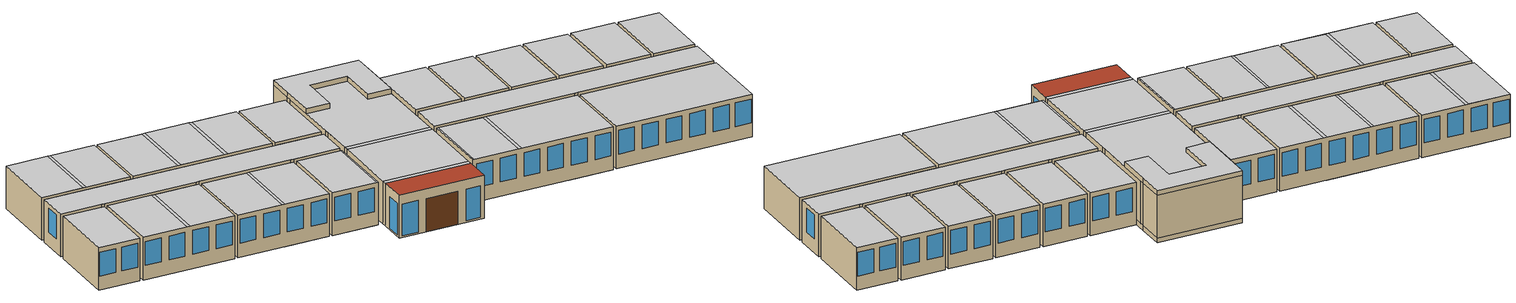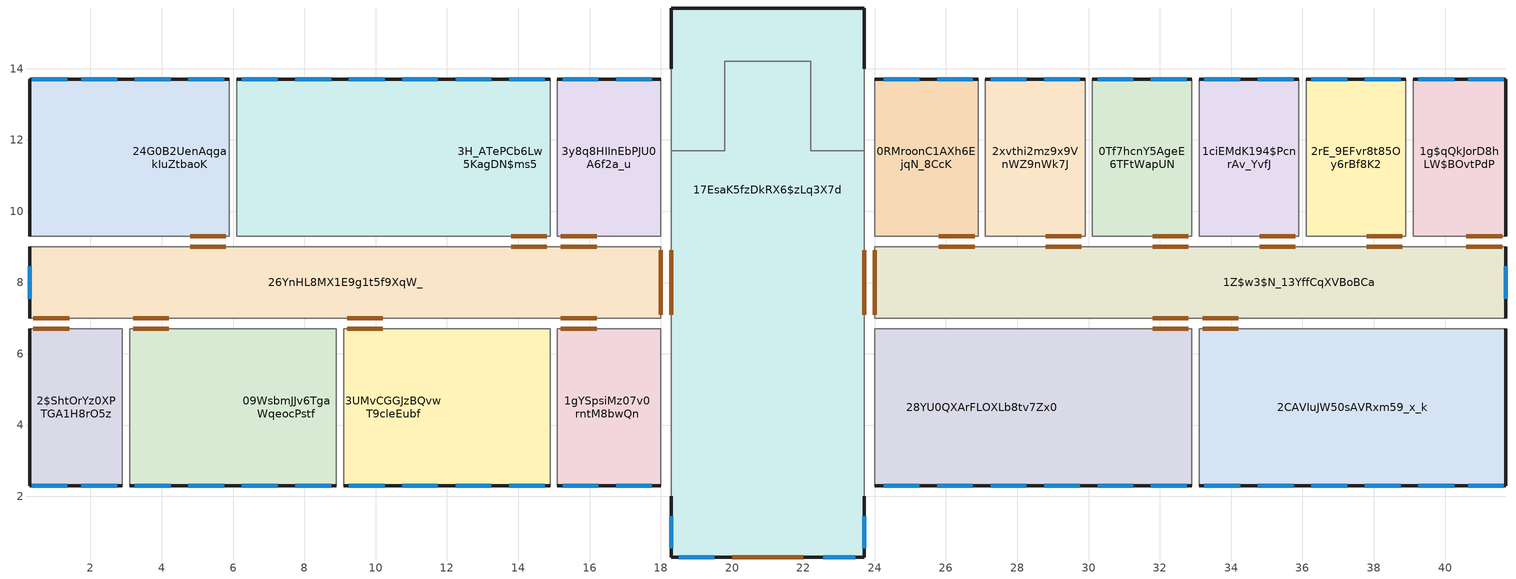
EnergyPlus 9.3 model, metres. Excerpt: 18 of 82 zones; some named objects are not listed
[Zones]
2$ShtOrYz0XPTGA1H8rO5z
 floor to 31_dpgFg50D83R9s4Ih5J1 (BS Interior Floor): 2.9,6.7 2.9,2.3 0.3,2.3 0.3,6.7 z0
 wall outside (BS Exterior Wall): 0.3,6.7 0.3,2.3 2.9,2.3 z0:2.7
 wall to 09WsbmJJv6TgaWqeocPstf (BS Interior Wall): 2.9,2.3 2.9,6.7 z0:2.7
 wall to 26YnHL8MX1E9g1t5f9XqW_ (BS Interior Wall): 2.9,6.7 0.3,6.7 z0:2.7
 window (BS Exterior Window): 0.35,2.3 1.35,2.3 / 1.75,2.3 2.75,2.3 z0.9:2.4
 door inside (BS Door): 1.4,6.7 0.4,6.7 z0:2.1
 ceiling to 1yCzauFYX2yhgMMdlmzaz9 (BS Ceiling): 2.9,2.3 2.9,6.7 0.3,6.7 0.3,2.3 z2.7
26YnHL8MX1E9g1t5f9XqW_
 floor to 0O7FQYdZD9k9d1wNyDd2k5 (BS Interior Floor): 18,9 18,7 0.3,7 0.3,9 z0
 wall outside (BS Exterior Wall): 0.3,9 0.3,7 z0:2.7
 wall to 24G0B2UenAqgakIuZtbaoK (BS Interior Wall): 5.9,9 0.3,9 z0:2.7
 wall adiabatic (BS Interior Wall): 6.1,9 5.9,9 / 15.1,9 14.9,9 / 14.9,7 15.1,7 / 8.9,7 9.1,7 / 2.9,7 3.1,7 z0:2.7
 wall to 3H_ATePCb6Lw5KagDN$ms5 (BS Interior Wall): 14.9,9 6.1,9 z0:2.7
 wall to 3y8q8HIInEbPJU0A6f2a_u (BS Interior Wall): 18,9 15.1,9 z0:2.7
 wall to 17EsaK5fzDkRX6$zLq3X7d (BS Interior Wall): 18,7 18,9 z0:2.7
 wall to 1gYSpsiMz07v0rntM8bwQn (BS Interior Wall): 15.1,7 18,7 z0:2.7
 wall to 3UMvCGGJzBQvwT9cleEubf (BS Interior Wall): 9.1,7 14.9,7 z0:2.7
 wall to 09WsbmJJv6TgaWqeocPstf (BS Interior Wall): 3.1,7 8.9,7 z0:2.7
 window (BS Exterior Window): 0.3,8.45 0.3,7.55 z0.9:2.4
 door inside (BS Door): 5.8,9 4.8,9 / 14.8,9 13.8,9 / 16.2,9 15.2,9 / 18,7.1 18,8.9 / 15.2,7 16.2,7 / 9.2,7 10.2,7 / 3.2,7 4.2,7 / 0.4,7 1.4,7 z0:2.1
 ceiling to 1wPbM8DD11ARBrNW$t6QAS (BS Ceiling): 18,7 18,9 0.3,9 0.3,7 z2.7
09WsbmJJv6TgaWqeocPstf
 floor to 31_dpgFg50D83R9s4Ih5J1 (BS Interior Floor): 5.9,6.7 5.9,2.3 3.1,2.3 3.1,6.7 z0
 floor adiabatic (BS Interior Floor): 6.1,6.7 6.1,2.3 5.9,2.3 5.9,6.7 z0
 floor to 2TLOEsiHD6dvLMNeeHmuaG (BS Interior Floor): 8.9,6.7 8.9,2.3 6.1,2.3 6.1,6.7 z0
 wall outside (BS Exterior Wall): 3.1,2.3 8.9,2.3 z0:2.7
 wall to 3UMvCGGJzBQvwT9cleEubf (BS Interior Wall): 8.9,2.3 8.9,6.7 z0:2.7
 window (BS Exterior Window): 7.75,2.3 8.75,2.3 / 6.25,2.3 7.25,2.3 / 4.75,2.3 5.75,2.3 / 3.25,2.3 4.25,2.3 z0.9:2.4
 door inside (BS Door): 4.2,6.7 3.2,6.7 z0:2.1
 ceiling to 1yCzauFYX2yhgMMdlmzaz9 (BS Ceiling): 5.9,2.3 5.9,6.7 3.1,6.7 3.1,2.3 z2.7
 ceiling adiabatic (BS Ceiling): 6.1,2.3 6.1,6.7 5.9,6.7 5.9,2.3 z2.7
 ceiling to 07HSOvTeL1Sggkzh4qOgQ0 (BS Ceiling): 8.9,2.3 8.9,6.7 6.1,6.7 6.1,2.3 z2.7
24G0B2UenAqgakIuZtbaoK
 floor to 0bMSshr0P0nBymhBEuD8s4 (BS Interior Floor): 2.9,13.7 2.9,9.3 0.3,9.3 0.3,13.7 z0
 floor adiabatic (BS Interior Floor): 3.1,13.7 3.1,9.3 2.9,9.3 2.9,13.7 z0
 floor to 1QpwAgUvL6YQOngka9MOif (BS Interior Floor): 5.9,13.7 5.9,9.3 3.1,9.3 3.1,13.7 z0
 wall outside (BS Exterior Wall): 5.9,13.7 0.3,13.7 0.3,9.3 z0:2.7
 wall to 3H_ATePCb6Lw5KagDN$ms5 (BS Interior Wall): 5.9,9.3 5.9,13.7 z0:2.7
 window (BS Exterior Window): 1.35,13.7 0.35,13.7 / 5.75,13.7 4.75,13.7 / 4.25,13.7 3.25,13.7 / 2.75,13.7 1.75,13.7 z0.9:2.4
 door inside (BS Door): 4.8,9.3 5.8,9.3 z0:2.1
 ceiling to 1PH414SU141vpAPkDRu_Aa (BS Ceiling): 2.9,9.3 2.9,13.7 0.3,13.7 0.3,9.3 z2.7
 ceiling adiabatic (BS Ceiling): 3.1,9.3 3.1,13.7 2.9,13.7 2.9,9.3 z2.7
 ceiling to 1ricgqIvX4K9TyVUeVyq9R (BS Ceiling): 5.9,9.3 5.9,13.7 3.1,13.7 3.1,9.3 z2.7
1gYSpsiMz07v0rntM8bwQn
 floor to 1Eli08nxTA3P4U14jGIrnq (BS Interior Floor): 17.9,6.7 17.9,2.3 15.1,2.3 15.1,6.7 z0
 floor adiabatic (BS Interior Floor): 18,6.7 18,2.3 17.9,2.3 17.9,6.7 z0
 wall outside (BS Exterior Wall): 15.1,2.3 18,2.3 z0:2.7
 wall to 3UMvCGGJzBQvwT9cleEubf (BS Interior Wall): 15.1,6.7 15.1,2.3 z0:2.7
 wall to 17EsaK5fzDkRX6$zLq3X7d (BS Interior Wall): 18,2.3 18,6.7 z0:2.7
 window (BS Exterior Window): 15.25,2.3 16.25,2.3 / 16.75,2.3 17.75,2.3 z0.9:2.4
 door inside (BS Door): 16.2,6.7 15.2,6.7 z0:2.1
 ceiling to 3ZdcU0fu95LODQW7KVt61Z (BS Ceiling): 17.9,2.3 17.9,6.7 15.1,6.7 15.1,2.3 z2.7
 ceiling adiabatic (BS Ceiling): 18,2.3 18,6.7 17.9,6.7 17.9,2.3 z2.7
3y8q8HIInEbPJU0A6f2a_u
 floor to 25JdVWKT55kP2sbeUY127h (BS Interior Floor): 18,13.7 18,9.3 15.1,9.3 15.1,13.7 z0
 wall outside (BS Exterior Wall): 18,13.7 15.1,13.7 z0:2.7
 wall to 3H_ATePCb6Lw5KagDN$ms5 (BS Interior Wall): 15.1,13.7 15.1,9.3 z0:2.7
 wall to 17EsaK5fzDkRX6$zLq3X7d (BS Interior Wall): 18,9.3 18,13.7 z0:2.7
 window (BS Exterior Window): 17.75,13.7 16.75,13.7 / 16.25,13.7 15.25,13.7 z0.9:2.4
 door inside (BS Door): 15.2,9.3 16.2,9.3 z0:2.1
 ceiling to 1I2mgIz$DEzAAm79cVqWjX (BS Ceiling): 18,9.3 18,13.7 15.1,13.7 15.1,9.3 z2.7
3UMvCGGJzBQvwT9cleEubf
 floor to 2TLOEsiHD6dvLMNeeHmuaG (BS Interior Floor): 11.9,6.7 11.9,2.3 9.1,2.3 9.1,6.7 z0
 floor adiabatic (BS Interior Floor): 12.1,6.7 12.1,2.3 11.9,2.3 11.9,6.7 z0
 floor to 1Eli08nxTA3P4U14jGIrnq (BS Interior Floor): 14.9,6.7 14.9,2.3 12.1,2.3 12.1,6.7 z0
 wall outside (BS Exterior Wall): 9.1,2.3 14.9,2.3 z0:2.7
 window (BS Exterior Window): 13.75,2.3 14.75,2.3 / 12.25,2.3 13.25,2.3 / 9.25,2.3 10.25,2.3 / 10.75,2.3 11.75,2.3 z0.9:2.4
 door inside (BS Door): 10.2,6.7 9.2,6.7 z0:2.1
 ceiling to 07HSOvTeL1Sggkzh4qOgQ0 (BS Ceiling): 11.9,2.3 11.9,6.7 9.1,6.7 9.1,2.3 z2.7
 ceiling to 3ZdcU0fu95LODQW7KVt61Z (BS Ceiling): 14.9,2.3 14.9,6.7 12.1,6.7 12.1,2.3 z2.7
 ceiling adiabatic (BS Ceiling): 12.1,2.3 12.1,6.7 11.9,6.7 11.9,2.3 z2.7
3H_ATePCb6Lw5KagDN$ms5
 floor to 0BEBQrnvj57PKngUihb8Ya (BS Interior Floor): 14.9,13.7 14.9,9.3 12.1,9.3 12.1,13.7 z0
 floor to 2iRbLjHoT1N8scZ8Imiebs (BS Interior Floor): 8.9,13.7 8.9,9.3 6.1,9.3 6.1,13.7 z0
 floor adiabatic (BS Interior Floor): 12.1,13.7 12.1,9.3 11.9,9.3 11.9,13.7 z0; 9.1,13.7 9.1,9.3 8.9,9.3 8.9,13.7 z0
 floor to 2ZbKl$zgz3QRvlOAlw7qww (BS Interior Floor): 11.9,13.7 11.9,9.3 9.1,9.3 9.1,13.7 z0
 wall outside (BS Exterior Wall): 14.9,13.7 6.1,13.7 z0:2.7
 window (BS Exterior Window): 11.75,13.7 10.75,13.7 / 10.25,13.7 9.25,13.7 / 13.25,13.7 12.25,13.7 / 8.75,13.7 7.75,13.7 / 7.25,13.7 6.25,13.7 / 14.75,13.7 13.75,13.7 z0.9:2.4
 door inside (BS Door): 13.8,9.3 14.8,9.3 z0:2.1
 ceiling to 1AZ0jwERD36uqVoOvr$mSU (BS Ceiling): 14.9,9.3 14.9,13.7 12.1,13.7 12.1,9.3 z2.7
 ceiling to 1MFBiPWaL8R8KBj1bQQYLi (BS Ceiling): 8.9,9.3 8.9,13.7 6.1,13.7 6.1,9.3 z2.7
 ceiling adiabatic (BS Ceiling): 12.1,9.3 12.1,13.7 11.9,13.7 11.9,9.3 z2.7; 9.1,9.3 9.1,13.7 8.9,13.7 8.9,9.3 z2.7
 ceiling to 2kjminCAf7Vv5v1HRGNeMI (BS Ceiling): 11.9,9.3 11.9,13.7 9.1,13.7 9.1,9.3 z2.7
1Z$w3$N_13YffCqXVBoBCa
 floor to 3JqP_Ir11Brgx$om$Rnu2F (BS Interior Floor): 29.9,9 29.9,7 24,7 24,9 z0
 floor adiabatic (BS Interior Floor): 30.1,9 30.1,7 29.9,7 29.9,9 z0
 floor to 1QBUUgTCfDx9FQPMxXgi45 (BS Interior Floor): 41.7,9 41.7,7 30.1,7 30.1,9 z0
 wall outside (BS Exterior Wall): 41.7,7 41.7,9 z0:2.7
 wall to 17EsaK5fzDkRX6$zLq3X7d (BS Interior Wall): 24,9 24,7 z0:2.7
 wall to 0RMroonC1AXh6EjqN_8CcK (BS Interior Wall): 26.9,9 24,9 z0:2.7
 wall adiabatic (BS Interior Wall): 27.1,9 26.9,9 / 30.1,9 29.9,9 / 33.1,9 32.9,9 / 36.1,9 35.9,9 / 39.1,9 38.9,9 / 32.9,7 33.1,7 z0:2.7
 wall to 2xvthi2mz9x9VnWZ9nWk7J (BS Interior Wall): 29.9,9 27.1,9 z0:2.7
 wall to 0Tf7hcnY5AgeE6TFtWapUN (BS Interior Wall): 32.9,9 30.1,9 z0:2.7
 wall to 1ciEMdK194$PcnrAv_YvfJ (BS Interior Wall): 35.9,9 33.1,9 z0:2.7
 wall to 2rE_9EFvr8t85Oy6rBf8K2 (BS Interior Wall): 38.9,9 36.1,9 z0:2.7
 wall to 1g$qQkJorD8hLW$BOvtPdP (BS Interior Wall): 41.7,9 39.1,9 z0:2.7
 wall to 2CAVIuJW50sAVRxm59_x_k (BS Interior Wall): 33.1,7 41.7,7 z0:2.7
 wall to 28YU0QXArFLOXLb8tv7Zx0 (BS Interior Wall): 24,7 32.9,7 z0:2.7
 window (BS Exterior Window): 41.7,7.55 41.7,8.45 z0.9:2.4
 door inside (BS Door): 24,8.9 24,7.1 / 26.8,9 25.8,9 / 29.8,9 28.8,9 / 32.8,9 31.8,9 / 35.8,9 34.8,9 / 38.8,9 37.8,9 / 41.6,9 40.6,9 / 33.2,7 34.2,7 / 31.8,7 32.8,7 z0:2.1
 ceiling to 3JBCBmYNPA7xbpBGoX8kxo (BS Ceiling): 41.7,7 41.7,9 24,9 24,7 z2.7
0RMroonC1AXh6EjqN_8CcK
 floor to 2HoU8iInj1BAlZRBhnxdly (BS Interior Floor): 26.9,13.7 26.9,9.3 24,9.3 24,13.7 z0
 wall outside (BS Exterior Wall): 26.9,13.7 24,13.7 z0:2.7
 wall to 2xvthi2mz9x9VnWZ9nWk7J (BS Interior Wall): 26.9,9.3 26.9,13.7 z0:2.7
 wall to 17EsaK5fzDkRX6$zLq3X7d (BS Interior Wall): 24,13.7 24,9.3 z0:2.7
 window (BS Exterior Window): 25.25,13.7 24.25,13.7 / 26.75,13.7 25.75,13.7 z0.9:2.4
 door inside (BS Door): 25.8,9.3 26.8,9.3 z0:2.1
 ceiling to 3JNQ5V9If0APFpo3Bfi5Ex (BS Ceiling): 26.9,9.3 26.9,13.7 24,13.7 24,9.3 z2.7
28YU0QXArFLOXLb8tv7Zx0
 floor adiabatic (BS Interior Floor): 24.1,6.7 24.1,2.3 24,2.3 24,6.7 z0; 30.1,6.7 30.1,2.3 29.9,2.3 29.9,6.7 z0
 floor to 1JAQlCxFX0SxBVdhiu2DKy (BS Interior Floor): 29.9,6.7 29.9,2.3 24.1,2.3 24.1,6.7 z0
 floor to 1QBUUgTCfDx9FQPMxXgi45 (BS Interior Floor): 32.9,6.7 32.9,2.3 30.1,2.3 30.1,6.7 z0
 wall outside (BS Exterior Wall): 24,2.3 32.9,2.3 z0:2.7
 wall to 2CAVIuJW50sAVRxm59_x_k (BS Interior Wall): 32.9,2.3 32.9,6.7 z0:2.7
 wall to 17EsaK5fzDkRX6$zLq3X7d (BS Interior Wall): 24,6.7 24,2.3 z0:2.7
 window (BS Exterior Window): 24.25,2.3 25.25,2.3 / 25.75,2.3 26.75,2.3 / 27.25,2.3 28.25,2.3 / 28.75,2.3 29.75,2.3 / 30.25,2.3 31.25,2.3 / 31.75,2.3 32.75,2.3 z0.9:2.4
 door inside (BS Door): 32.8,6.7 31.8,6.7 z0:2.1
 ceiling adiabatic (BS Ceiling): 24.1,2.3 24.1,6.7 24,6.7 24,2.3 z2.7; 27.1,2.3 27.1,6.7 26.9,6.7 26.9,2.3 z2.7
 ceiling to 0wE0bwKyLDLPLBFyuSBIaX (BS Ceiling): 26.9,2.3 26.9,6.7 24.1,6.7 24.1,2.3 z2.7
 ceiling to 1QAg2Qb85Cx9vlgEvKM4$4 (BS Ceiling): 32.9,2.3 32.9,6.7 27.1,6.7 27.1,2.3 z2.7
2xvthi2mz9x9VnWZ9nWk7J
 floor to 1tdj0j87rAL8P6LdDvUsjQ (BS Interior Floor): 29.9,13.7 29.9,9.3 27.1,9.3 27.1,13.7 z0
 wall outside (BS Exterior Wall): 29.9,13.7 27.1,13.7 z0:2.7
 wall to 0Tf7hcnY5AgeE6TFtWapUN (BS Interior Wall): 29.9,9.3 29.9,13.7 z0:2.7
 window (BS Exterior Window): 29.75,13.7 28.75,13.7 / 28.25,13.7 27.25,13.7 z0.9:2.4
 door inside (BS Door): 28.8,9.3 29.8,9.3 z0:2.1
 ceiling to 1h_818GyX5uwP1nk_JjRQw (BS Ceiling): 29.9,9.3 29.9,13.7 27.1,13.7 27.1,9.3 z2.7
0Tf7hcnY5AgeE6TFtWapUN
 floor to 1QBUUgTCfDx9FQPMxXgi45 (BS Interior Floor): 32.9,13.7 32.9,9.3 30.1,9.3 30.1,13.7 z0
 wall outside (BS Exterior Wall): 32.9,13.7 30.1,13.7 z0:2.7
 wall to 1ciEMdK194$PcnrAv_YvfJ (BS Interior Wall): 32.9,9.3 32.9,13.7 z0:2.7
 window (BS Exterior Window): 32.75,13.7 31.75,13.7 / 31.25,13.7 30.25,13.7 z0.9:2.4
 door inside (BS Door): 31.8,9.3 32.8,9.3 z0:2.1
 ceiling to 3Qg8gXR29Arf2Rjypn60xh (BS Ceiling): 32.9,9.3 32.9,13.7 30.1,13.7 30.1,9.3 z2.7
2CAVIuJW50sAVRxm59_x_k
 floor to 1QBUUgTCfDx9FQPMxXgi45 (BS Interior Floor): 41.7,6.7 41.7,2.3 33.1,2.3 33.1,6.7 z0
 wall outside (BS Exterior Wall): 33.1,2.3 41.7,2.3 41.7,6.7 z0:2.7
 window (BS Exterior Window): 33.25,2.3 34.25,2.3 / 34.75,2.3 35.75,2.3 / 40.65,2.3 41.65,2.3 / 36.25,2.3 37.25,2.3 / 37.75,2.3 38.75,2.3 / 39.25,2.3 40.25,2.3 z0.9:2.4
 door inside (BS Door): 34.2,6.7 33.2,6.7 z0:2.1
 ceiling to 1vNig6i8n1ExhlpX0svtHR (BS Ceiling): 41.7,2.3 41.7,6.7 33.1,6.7 33.1,2.3 z2.7
1g$qQkJorD8hLW$BOvtPdP
 floor to 1QBUUgTCfDx9FQPMxXgi45 (BS Interior Floor): 41.7,13.7 41.7,9.3 39.1,9.3 39.1,13.7 z0
 wall outside (BS Exterior Wall): 41.7,9.3 41.7,13.7 39.1,13.7 z0:2.7
 wall to 2rE_9EFvr8t85Oy6rBf8K2 (BS Interior Wall): 39.1,13.7 39.1,9.3 z0:2.7
 window (BS Exterior Window): 41.65,13.7 40.65,13.7 / 40.25,13.7 39.25,13.7 z0.9:2.4
 door inside (BS Door): 40.6,9.3 41.6,9.3 z0:2.1
 ceiling to 3ZoxTtvd95EvjhbNfrVV7f (BS Ceiling): 41.7,9.3 41.7,13.7 39.1,13.7 39.1,9.3 z2.7
1ciEMdK194$PcnrAv_YvfJ
 floor to 1QBUUgTCfDx9FQPMxXgi45 (BS Interior Floor): 35.9,13.7 35.9,9.3 33.1,9.3 33.1,13.7 z0
 wall outside (BS Exterior Wall): 35.9,13.7 33.1,13.7 z0:2.7
 wall to 2rE_9EFvr8t85Oy6rBf8K2 (BS Interior Wall): 35.9,9.3 35.9,13.7 z0:2.7
 window (BS Exterior Window): 35.75,13.7 34.75,13.7 / 34.25,13.7 33.25,13.7 z0.9:2.4
 door inside (BS Door): 34.8,9.3 35.8,9.3 z0:2.1
 ceiling to 2fhuOGFu18efXfOS5QcLdC (BS Ceiling): 35.9,9.3 35.9,13.7 33.1,13.7 33.1,9.3 z2.7
2rE_9EFvr8t85Oy6rBf8K2
 floor to 1QBUUgTCfDx9FQPMxXgi45 (BS Interior Floor): 38.9,13.7 38.9,9.3 36.1,9.3 36.1,13.7 z0
 wall outside (BS Exterior Wall): 38.9,13.7 36.1,13.7 z0:2.7
 window (BS Exterior Window): 38.75,13.7 37.75,13.7 / 37.25,13.7 36.25,13.7 z0.9:2.4
 door inside (BS Door): 37.8,9.3 38.8,9.3 z0:2.1
 ceiling to 3fPAZMBOD1Kf_KryfnM3kM (BS Ceiling): 38.9,9.3 38.9,13.7 36.1,13.7 36.1,9.3 z2.7
17EsaK5fzDkRX6$zLq3X7d
 floor to 0JW$VSgdz9D8fNBM9NmOH3 (BS Interior Floor): 22.2,14.2 22.2,11.7 23.7,11.7 23.7,7 18.3,7 18.3,11.7 19.8,11.7 19.8,14.2 z0
 floor adiabatic (BS Interior Floor): 23.7,7 23.7,6.7 18.3,6.7 18.3,7 z0; 23.7,2.3 23.7,2 18.3,2 18.3,2.3 z0
 floor to 3SMNjYFWL2gxvDQ2rVhPQA (BS Interior Floor): 23.7,6.7 23.7,2.3 18.3,2.3 18.3,6.7 z0
 floor ground (BS Ground Floor): 23.7,2 23.7,0.3 18.3,0.3 18.3,2 z0
 floor to 0JW$VSgdz9D8fNBM9NmOH3 (Air Wall): 23.7,15.7 23.7,11.7 22.2,11.7 22.2,14.2 19.8,14.2 19.8,11.7 18.3,11.7 18.3,15.7 z-0.3
 wall outside (BS Exterior Wall): 23.7,14 23.7,15.7 18.3,15.7 18.3,14 z-0.3:0; 23.7,14 23.7,15.7 18.3,15.7 18.3,14 z2.7:3; 23.7,14 23.7,15.7 18.3,15.7 18.3,14 / 18.3,2 18.3,0.3 23.7,0.3 23.7,2 z0:2.7
 wall adiabatic (BS Interior Wall): 18.3,14 18.3,11.7 19.8,11.7 19.8,14.2 22.2,14.2 22.2,11.7 23.7,11.7 23.7,14 z-0.3:0; 18.3,14 18.3,13.7 / 23.7,13.7 23.7,14 / 23.7,9 23.7,9.3 / 23.7,6.7 23.7,7 / 23.7,2 23.7,2.3 / 18.3,7 18.3,6.7 / 18.3,2.3 18.3,2 / 18.3,9.3 18.3,9 z0:2.7; 18.3,14 18.3,11.7 19.8,11.7 19.8,14.2 22.2,14.2 22.2,11.7 23.7,11.7 23.7,14 z2.7:3
 window (BS Exterior Window): 23.7,0.55 23.7,1.45 / 22.55,0.3 23.45,0.3 / 18.5,0.3 19.5,0.3 / 18.3,1.45 18.3,0.55 z0.1:2.1
 door (BS Door): 20,0.3 22,0.3 z0:2.1
 door inside (BS Door): 23.7,7.1 23.7,8.9 / 18.3,8.9 18.3,7.1 z0:2.1
 ceiling to 0uV3ORNvv1OQJMkHj_XC_1 (BS Ceiling): 23.7,7 23.7,11.7 22.2,11.7 22.2,14.2 19.8,14.2 19.8,11.7 18.3,11.7 18.3,7 z2.7
 ceiling adiabatic (BS Ceiling): 23.7,6.7 23.7,7 18.3,7 18.3,6.7 z2.7; 23.7,2 23.7,2.3 18.3,2.3 18.3,2 z2.7
 ceiling to 1t5hceRpDEHxJn1teCfgMr (BS Ceiling): 23.7,2.3 23.7,6.7 18.3,6.7 18.3,2.3 z2.7
 ceiling to 0uV3ORNvv1OQJMkHj_XC_1 (Air Wall): 23.7,11.7 23.7,15.7 18.3,15.7 18.3,11.7 19.8,11.7 19.8,14.2 22.2,14.2 22.2,11.7 z3
 roof outside (BS Ceiling): 23.7,0.3 23.7,2 18.3,2 18.3,0.3 z2.7
[Building]
None: North Axis=0; Terrain=Suburbs; Loads Convergence Tolerance Value=0.04; Temperature Convergence Tolerance Value=0.4; Solar Distribution=FullInteriorAndExterior; Maximum Number of Warmup Days=25; Minimum Number of Warmup Days=6
[Site:Location]
DENVER_STAPLETON_CO_USA_WMO_724690: Latitude=39.77; Longitude=-104.87; Time Zone=-7; Elevation=1611
[SizingPeriod:DesignDay] Day of Month=21; Humidity Condition Type=Wetbulb; Barometric Pressure=83411; Rain Indicator=No; Snow Indicator=No; Daylight Saving Time Indicator=No; Solar Model Indicator=ASHRAEClearSky
Name | Month | Day Type | Maximum DryBulb Temperature | Daily DryBulb Temperature Range | Wetbulb or DewPoint at Maximum DryBulb | Wind Speed | Wind Direction | Sky Clearness
DENVER_STAPLETON Ann Htg 99.6% Condns DB | 12 | WinterDesignDay | -20 | 0 | -20 | 2.3 | 180 | 0
DENVER_STAPLETON Ann Clg .4% Condns DB=>MWB | 7 | SummerDesignDay | 34.1 | 15.2 | 15.8 | 4 | 120 | 1
[MATERIAL] Roughness=MediumRough; Thermal Absorptance=0.9; Solar Absorptance=0.7; Visible Absorptance=0.7
Name | Thickness | Conductivity | Density | Specific Heat
hardwood | 0.04 | 0.13 | 650 | 1500
concrete_CEM_II_BS325R_wz05 | 0.175 | 2.1 | 2420 | 1000
EPS_040_15 | 0.07 | 0.04 | 15 | 1500
lime_plaster | 0.01 | 0.7 | 1600 | 850
vertical_core_brick_700 | 0.15 | 0.13 | 695 | 850
cement_floating_screed_2_bottom | 0.04 | 1.4 | 1990 | 1000
[WINDOWMATERIAL:SIMPLEGLAZINGSYSTEM]
Glas1995_2015AluoderStahlfensterWaermeschutzverglasungzweifach: UFactor=1.24754; Solar Heat Gain Coefficient=0.65; Visible Transmittance=0.8
[CONSTRUCTION]
BS Exterior Window: Glas1995_2015AluoderStahlfensterWaermeschutzverglasungzweifach
BS Door: hardwood
BS Exterior Wall: EPS_040_15, concrete_CEM_II_BS325R_wz05
BS Interior Wall: lime_plaster, vertical_core_brick_700, lime_plaster
BS Ground Floor; BS Interior Floor: concrete_CEM_II_BS325R_wz05, EPS_040_15, cement_floating_screed_2_bottom
BS Ceiling: cement_floating_screed_2_bottom, EPS_040_15, concrete_CEM_II_BS325R_wz05
[CONSTRUCTION:AIRBOUNDARY]
Air Wall: GroupedZones, GroupedZones, SimpleMixing, 0.5
[ZONE] Type=1; Multiplier=1; Ceiling Height=autocalculate; Floor Area=autocalculate; Part of Total Floor Area=Yes
Name | Volume
2$ShtOrYz0XPTGA1H8rO5z; 1g$qQkJorD8hLW$BOvtPdP | 30.888
26YnHL8MX1E9g1t5f9XqW_; 1Z$w3$N_13YffCqXVBoBCa | 95.58
09WsbmJJv6TgaWqeocPstf; 3UMvCGGJzBQvwT9cleEubf | 68.904
24G0B2UenAqgakIuZtbaoK | 66.528
1gYSpsiMz07v0rntM8bwQn; 3y8q8HIInEbPJU0A6f2a_u; 0RMroonC1AXh6EjqN_8CcK | 34.452
3H_ATePCb6Lw5KagDN$ms5 | 104.544
28YU0QXArFLOXLb8tv7Zx0 | 105.732
2xvthi2mz9x9VnWZ9nWk7J; 0Tf7hcnY5AgeE6TFtWapUN; 1ciEMdK194$PcnrAv_YvfJ; 2rE_9EFvr8t85Oy6rBf8K2 | 33.264
2CAVIuJW50sAVRxm59_x_k | 102.168
17EsaK5fzDkRX6$zLq3X7d | 233.892
[PEOPLE] Number of People Schedule=Schedule People Single office; Number of People Calculation Method=People/Area; People per Zone Floor Area=0.0714286; Fraction Radiant=0.5; Sensible Heat Fraction=autocalculate; Activity Level Schedule=Schedule Activity 70; Carbon Dioxide Generation Rate=3.82e-08; Enable ASHRAE 55 Comfort Warnings=No; Mean Radiant Temperature Calculation Type=ZoneAveraged; Clothing Insulation Calculation Method=ClothingInsulationSchedule
Name | Zone or ZoneList
2$ShtOrYz0XPTGA1H8rO5z | 2$ShtOrYz0XPTGA1H8rO5z
26YnHL8MX1E9g1t5f9XqW_ | 26YnHL8MX1E9g1t5f9XqW_
09WsbmJJv6TgaWqeocPstf | 09WsbmJJv6TgaWqeocPstf
24G0B2UenAqgakIuZtbaoK | 24G0B2UenAqgakIuZtbaoK
1gYSpsiMz07v0rntM8bwQn | 1gYSpsiMz07v0rntM8bwQn
3y8q8HIInEbPJU0A6f2a_u | 3y8q8HIInEbPJU0A6f2a_u
3UMvCGGJzBQvwT9cleEubf | 3UMvCGGJzBQvwT9cleEubf
3H_ATePCb6Lw5KagDN$ms5 | 3H_ATePCb6Lw5KagDN$ms5
1Z$w3$N_13YffCqXVBoBCa | 1Z$w3$N_13YffCqXVBoBCa
0RMroonC1AXh6EjqN_8CcK | 0RMroonC1AXh6EjqN_8CcK
28YU0QXArFLOXLb8tv7Zx0 | 28YU0QXArFLOXLb8tv7Zx0
2xvthi2mz9x9VnWZ9nWk7J | 2xvthi2mz9x9VnWZ9nWk7J
0Tf7hcnY5AgeE6TFtWapUN | 0Tf7hcnY5AgeE6TFtWapUN
2CAVIuJW50sAVRxm59_x_k | 2CAVIuJW50sAVRxm59_x_k
1g$qQkJorD8hLW$BOvtPdP | 1g$qQkJorD8hLW$BOvtPdP
1ciEMdK194$PcnrAv_YvfJ | 1ciEMdK194$PcnrAv_YvfJ
2rE_9EFvr8t85Oy6rBf8K2 | 2rE_9EFvr8t85Oy6rBf8K2
17EsaK5fzDkRX6$zLq3X7d | 17EsaK5fzDkRX6$zLq3X7d
[LIGHTS] Schedule=Schedule Lighting Single office; Design Level Calculation Method=Watts/Area; Watts per Zone Floor Area=15.9; Return Air Fraction=0; Fraction Radiant=0.42; Fraction Visible=0.18; Fraction Replaceable=1; EndUse Subcategory=General; Return Air Fraction Calculated from Plenum Temperature=No; Return Air Fraction Function of Plenum Temperature Coefficient 1=0; Return Air Fraction Function of Plenum Temperature Coefficient 2=0
Name | Zone or ZoneList
2$ShtOrYz0XPTGA1H8rO5z | 2$ShtOrYz0XPTGA1H8rO5z
26YnHL8MX1E9g1t5f9XqW_ | 26YnHL8MX1E9g1t5f9XqW_
09WsbmJJv6TgaWqeocPstf | 09WsbmJJv6TgaWqeocPstf
24G0B2UenAqgakIuZtbaoK | 24G0B2UenAqgakIuZtbaoK
1gYSpsiMz07v0rntM8bwQn | 1gYSpsiMz07v0rntM8bwQn
3y8q8HIInEbPJU0A6f2a_u | 3y8q8HIInEbPJU0A6f2a_u
3UMvCGGJzBQvwT9cleEubf | 3UMvCGGJzBQvwT9cleEubf
3H_ATePCb6Lw5KagDN$ms5 | 3H_ATePCb6Lw5KagDN$ms5
1Z$w3$N_13YffCqXVBoBCa | 1Z$w3$N_13YffCqXVBoBCa
0RMroonC1AXh6EjqN_8CcK | 0RMroonC1AXh6EjqN_8CcK
28YU0QXArFLOXLb8tv7Zx0 | 28YU0QXArFLOXLb8tv7Zx0
2xvthi2mz9x9VnWZ9nWk7J | 2xvthi2mz9x9VnWZ9nWk7J
0Tf7hcnY5AgeE6TFtWapUN | 0Tf7hcnY5AgeE6TFtWapUN
2CAVIuJW50sAVRxm59_x_k | 2CAVIuJW50sAVRxm59_x_k
1g$qQkJorD8hLW$BOvtPdP | 1g$qQkJorD8hLW$BOvtPdP
1ciEMdK194$PcnrAv_YvfJ | 1ciEMdK194$PcnrAv_YvfJ
2rE_9EFvr8t85Oy6rBf8K2 | 2rE_9EFvr8t85Oy6rBf8K2
17EsaK5fzDkRX6$zLq3X7d | 17EsaK5fzDkRX6$zLq3X7d
[ELECTRICEQUIPMENT] Schedule=Schedule Equipment Single office; Design Level Calculation Method=Watts/Area; Watts per Zone Floor Area=7; Fraction Latent=0; Fraction Radiant=0; Fraction Lost=0; EndUse Subcategory=General
Name | Zone or ZoneList
2$ShtOrYz0XPTGA1H8rO5z | 2$ShtOrYz0XPTGA1H8rO5z
26YnHL8MX1E9g1t5f9XqW_ | 26YnHL8MX1E9g1t5f9XqW_
09WsbmJJv6TgaWqeocPstf | 09WsbmJJv6TgaWqeocPstf
24G0B2UenAqgakIuZtbaoK | 24G0B2UenAqgakIuZtbaoK
1gYSpsiMz07v0rntM8bwQn | 1gYSpsiMz07v0rntM8bwQn
3y8q8HIInEbPJU0A6f2a_u | 3y8q8HIInEbPJU0A6f2a_u
3UMvCGGJzBQvwT9cleEubf | 3UMvCGGJzBQvwT9cleEubf
3H_ATePCb6Lw5KagDN$ms5 | 3H_ATePCb6Lw5KagDN$ms5
1Z$w3$N_13YffCqXVBoBCa | 1Z$w3$N_13YffCqXVBoBCa
0RMroonC1AXh6EjqN_8CcK | 0RMroonC1AXh6EjqN_8CcK
28YU0QXArFLOXLb8tv7Zx0 | 28YU0QXArFLOXLb8tv7Zx0
2xvthi2mz9x9VnWZ9nWk7J | 2xvthi2mz9x9VnWZ9nWk7J
0Tf7hcnY5AgeE6TFtWapUN | 0Tf7hcnY5AgeE6TFtWapUN
2CAVIuJW50sAVRxm59_x_k | 2CAVIuJW50sAVRxm59_x_k
1g$qQkJorD8hLW$BOvtPdP | 1g$qQkJorD8hLW$BOvtPdP
1ciEMdK194$PcnrAv_YvfJ | 1ciEMdK194$PcnrAv_YvfJ
2rE_9EFvr8t85Oy6rBf8K2 | 2rE_9EFvr8t85Oy6rBf8K2
17EsaK5fzDkRX6$zLq3X7d | 17EsaK5fzDkRX6$zLq3X7d
[ZONEINFILTRATION:DESIGNFLOWRATE] Schedule=Continuous; Design Flow Rate Calculation Method=AirChanges/Hour; Air Changes per Hour=0.2; Constant Term Coefficient=1; Temperature Term Coefficient=0; Velocity Term Coefficient=0; Velocity Squared Term Coefficient=0
Name | Zone or ZoneList
2$ShtOrYz0XPTGA1H8rO5z | 2$ShtOrYz0XPTGA1H8rO5z
26YnHL8MX1E9g1t5f9XqW_ | 26YnHL8MX1E9g1t5f9XqW_
09WsbmJJv6TgaWqeocPstf | 09WsbmJJv6TgaWqeocPstf
24G0B2UenAqgakIuZtbaoK | 24G0B2UenAqgakIuZtbaoK
1gYSpsiMz07v0rntM8bwQn | 1gYSpsiMz07v0rntM8bwQn
3y8q8HIInEbPJU0A6f2a_u | 3y8q8HIInEbPJU0A6f2a_u
3UMvCGGJzBQvwT9cleEubf | 3UMvCGGJzBQvwT9cleEubf
3H_ATePCb6Lw5KagDN$ms5 | 3H_ATePCb6Lw5KagDN$ms5
1Z$w3$N_13YffCqXVBoBCa | 1Z$w3$N_13YffCqXVBoBCa
0RMroonC1AXh6EjqN_8CcK | 0RMroonC1AXh6EjqN_8CcK
28YU0QXArFLOXLb8tv7Zx0 | 28YU0QXArFLOXLb8tv7Zx0
2xvthi2mz9x9VnWZ9nWk7J | 2xvthi2mz9x9VnWZ9nWk7J
0Tf7hcnY5AgeE6TFtWapUN | 0Tf7hcnY5AgeE6TFtWapUN
2CAVIuJW50sAVRxm59_x_k | 2CAVIuJW50sAVRxm59_x_k
1g$qQkJorD8hLW$BOvtPdP | 1g$qQkJorD8hLW$BOvtPdP
1ciEMdK194$PcnrAv_YvfJ | 1ciEMdK194$PcnrAv_YvfJ
2rE_9EFvr8t85Oy6rBf8K2 | 2rE_9EFvr8t85Oy6rBf8K2
17EsaK5fzDkRX6$zLq3X7d | 17EsaK5fzDkRX6$zLq3X7d
[HVACTEMPLATE:ZONE:IDEALLOADSAIRSYSTEM] Template Thermostat=STATS Single office; Maximum Heating Supply Air Temperature=50; Minimum Cooling Supply Air Temperature=13; Maximum Heating Supply Air Humidity Ratio=0.0156; Minimum Cooling Supply Air Humidity Ratio=0.0077; Heating Limit=NoLimit; Cooling Limit=NoLimit; Heating Availability Schedule=On; Cooling Availability Schedule=On; Dehumidification Control Type=ConstantSensibleHeatRatio; Cooling Sensible Heat Ratio=0.7; Dehumidification Setpoint=60; Humidification Control Type=None; Humidification Setpoint=30; Outdoor Air Method=None; Outdoor Air Flow Rate per Person=0.00944; Outdoor Air Flow Rate per Zone Floor Area=0; Outdoor Air Flow Rate per Zone=0; Demand Controlled Ventilation Type=None; Outdoor Air Economizer Type=NoEconomizer; Heat Recovery Type=None; Sensible Heat Recovery Effectiveness=0.7; Latent Heat Recovery Effectiveness=0.65
2$ShtOrYz0XPTGA1H8rO5z; 26YnHL8MX1E9g1t5f9XqW_; 09WsbmJJv6TgaWqeocPstf; 24G0B2UenAqgakIuZtbaoK; 1gYSpsiMz07v0rntM8bwQn; 3y8q8HIInEbPJU0A6f2a_u; 3UMvCGGJzBQvwT9cleEubf; 3H_ATePCb6Lw5KagDN$ms5; 1Z$w3$N_13YffCqXVBoBCa; 0RMroonC1AXh6EjqN_8CcK; 28YU0QXArFLOXLb8tv7Zx0; 2xvthi2mz9x9VnWZ9nWk7J; 0Tf7hcnY5AgeE6TFtWapUN; 2CAVIuJW50sAVRxm59_x_k; 1g$qQkJorD8hLW$BOvtPdP; 1ciEMdK194$PcnrAv_YvfJ; 2rE_9EFvr8t85Oy6rBf8K2; 17EsaK5fzDkRX6$zLq3X7d
[SCHEDULE:DAY:HOURLY]
Schedule People Single office: 0, 0, 0, 0, 0, 0, 0, 0.2, 0.4, 0.6, 0.8, 0.8, 0.4, 0.6, 0.8, 0.8, 0.4, 0.2, 0, 0, 0, 0, 0, 0
Schedule Equipment Single office: 0.1, 0.1, 0.1, 0.1, 0.1, 0.1, 0.1, 0.2, 0.4, 0.6, 0.8, 0.8, 0.4, 0.6, 0.8, 0.8, 0.4, 0.2, 0.1, 0.1, 0.1, 0.1, 0.1, 0.1
Schedule Lighting Single office: 0, 0, 0, 0, 0, 0, 1, 1, 1, 1, 1, 1, 1, 1, 1, 1, 1, 1, 0, 0, 0, 0, 0, 0
[SCHEDULE:WEEK:COMPACT]
Schedule People Single office: AllDays, Schedule People Single office
Schedule Equipment Single office: AllDays, Schedule Equipment Single office
Schedule Lighting Single office: AllDays, Schedule Lighting Single office
[SCHEDULE:YEAR]
Schedule People Single office: Schedule People Single office, 1, 1, 12, 31
Schedule Equipment Single office: Schedule Equipment Single office, 1, 1, 12, 31
Schedule Lighting Single office: Schedule Lighting Single office, 1, 1, 12, 31
[Schedule:Compact]
Continuous; On: Through: 12/31, For: AllDays, Until: 24:00, 1
[SCHEDULE:COMPACT]
Schedule Activity 70: Through: 12/31, For: Alldays, Until: 24:00, 70
